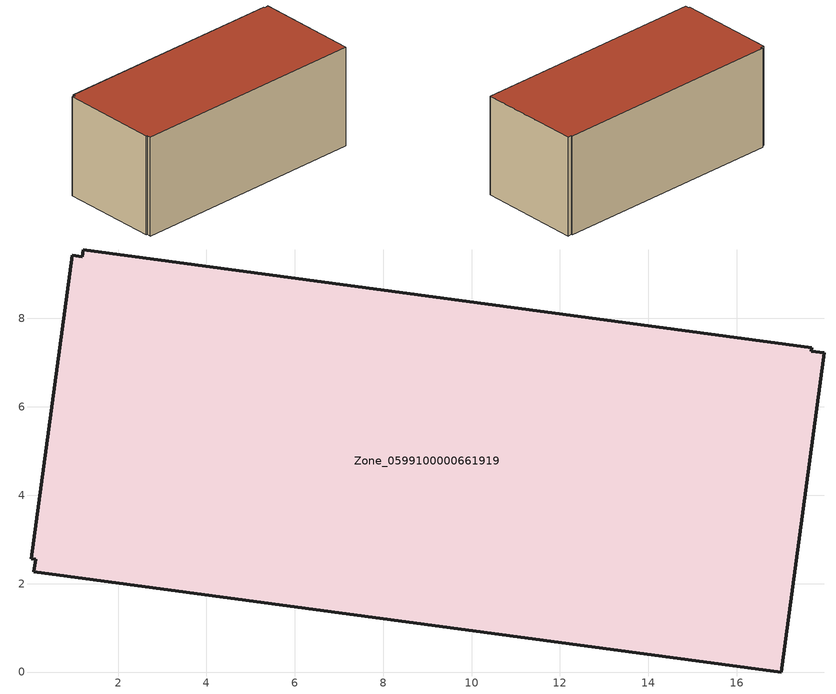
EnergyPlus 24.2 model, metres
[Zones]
Zone_0599100000661919
 floor ground (C_G): 17.98,7.22 17.01,0 0.1,2.27 0.14,2.55 0.04,2.56 0.96,9.43 1.19,9.39 1.22,9.55 17.7,7.34 17.68,7.26 z0
 wall outside (C_F): 0.96,9.43 0.04,2.56 0.14,2.55 0.1,2.27 17.01,0 17.98,7.22 17.68,7.26 17.7,7.34 1.22,9.55 1.19,9.39 0.96,9.43 z0:7.26
 roof outside (C_R): 17.68,7.26 17.7,7.34 1.22,9.55 1.19,9.39 0.96,9.43 0.04,2.56 0.14,2.55 0.1,2.27 17.01,0 17.98,7.22 z7.26
[BUILDING]
Pand.0599100000661919: North Axis=0; Terrain=City; Loads Convergence Tolerance Value=0.04; Temperature Convergence Tolerance Value=0.4; Solar Distribution=FullExterior; Maximum Number of Warmup Days=25; Minimum Number of Warmup Days=1
[Site:Location]
Rotterdam.The.Hague.AP_ZH_NLD Design_Conditions: Latitude=51.96; Longitude=4.45; Time Zone=1; Elevation=-4.5
[SITE:GROUNDTEMPERATURE:BUILDINGSURFACE]
18, 18, 18, 18, 18, 18, 18, 18, 18, 18, 18, 18
[MATERIAL] Thermal Absorptance=0.9; Solar Absorptance=0.7; Visible Absorptance=0.7
Name | Roughness | Thickness | Conductivity | Density | Specific Heat
G.D.1965 | MediumSmooth | 0.15 | 1 | 540 | 1210
F.D.1965 | Rough | 0.3 | 0.857143 | 1920 | 840
R.D.1965 | MediumRough | 0.2 | 0.08 | 1500 | 1000
[CONSTRUCTION]
C_G: G.D.1965
C_F: F.D.1965
C_R: R.D.1965
[ZONE]
Zone_0599100000661919: Type=1; Multiplier=1; Ceiling Height=Autocalculate; Volume=Autocalculate; Floor Area=autocalculate; Part of Total Floor Area=Yes
[ZONEINFILTRATION:DESIGNFLOWRATE]
Infil_Zone_0599100000661919: Zone or ZoneList or Space or SpaceList=Zone_0599100000661919; Schedule=AlwaysOn; Design Flow Rate Calculation Method=Flow/Area; Flow Rate per Floor Area=0.0042; Constant Term Coefficient=1; Temperature Term Coefficient=0; Velocity Term Coefficient=0; Velocity Squared Term Coefficient=0
[HVACTEMPLATE:ZONE:IDEALLOADSAIRSYSTEM]
Zone_0599100000661919: Maximum Heating Supply Air Temperature=50; Minimum Cooling Supply Air Temperature=13; Maximum Heating Supply Air Humidity Ratio=0.0156; Minimum Cooling Supply Air Humidity Ratio=0.0077; Heating Limit=NoLimit; Cooling Limit=NoLimit; Dehumidification Control Type=ConstantSensibleHeatRatio; Cooling Sensible Heat Ratio=0.7; Dehumidification Setpoint=60; Humidification Control Type=None; Humidification Setpoint=30; Outdoor Air Method=None; Outdoor Air Flow Rate per Person=0.00944; Outdoor Air Flow Rate per Zone Floor Area=0; Outdoor Air Flow Rate per Zone=0; Demand Controlled Ventilation Type=None; Outdoor Air Economizer Type=NoEconomizer; Heat Recovery Type=None; Sensible Heat Recovery Effectiveness=0.7; Latent Heat Recovery Effectiveness=0.65
[ZONECONTROL:THERMOSTAT]
ThermostatControl_Zone_0599100000661919: Zone or ZoneList=Zone_0599100000661919; Control Type Schedule=DualSetpointControlType; Control 1=Thermostat_Zone_0599100000661919; Temperature Difference Between Cutout And Setpoint=0
[THERMOSTATSETPOINT:DUALSETPOINT]
Thermostat_Zone_0599100000661919: Heating Setpoint Temperature Schedule=HeatingSetpoint_Zone_0599100000661919; Cooling Setpoint Temperature Schedule=CoolingSetpoint_Zone_0599100000661919
[SCHEDULE:COMPACT]
HeatingSetpoint_Zone_0599100000661919: Through: 12/31, For: AllDays, Until: 24:00, 21
CoolingSetpoint_Zone_0599100000661919: Through: 12/31, For: AllDays, Until: 24:00, 24
DualSetpointControlType: Through: 12/31, For: AllDays, Until: 24:00, 4
AlwaysOn: Through: 12/31, For: AllDays, Until: 24:00, 1
